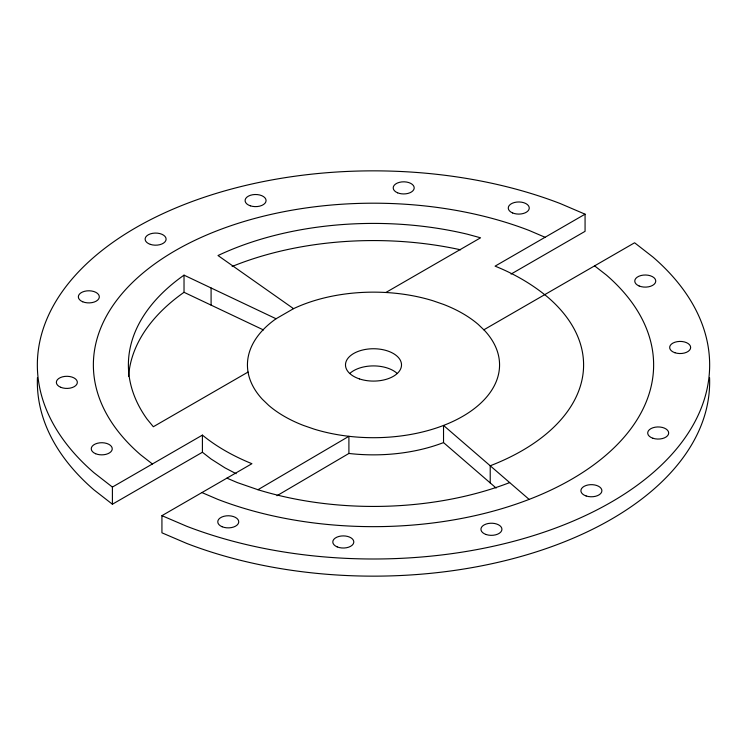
<?xml version="1.0" encoding="UTF-8"?>
<svg xmlns="http://www.w3.org/2000/svg" width="747" height="747" viewBox="0 0 747 747"><rect width="100%" height="100%" fill="white"/><g stroke="black" fill="none" stroke-linecap="round" stroke-linejoin="round"><path stroke-width="1.12" d="M276.054 318.754L293.534 308.66A126.056 72.776 0 0 1 432.924 300.742L443.531 304.412A126.056 72.776 0 0 1 478.313 324.487L484.672 330.613A126.056 72.776 0 0 1 462.636 416.387A126.056 72.776 0 0 1 314.076 429.105L303.469 425.435A126.056 72.776 0 0 1 268.687 405.36L262.328 399.234A126.056 72.776 0 0 1 276.054 318.754L184.023 275.148A245.109 141.51 0 0 0 147.047 419.076L153.331 426.742L248.051 372.053M226.929 478.136L237.322 482.59L257.958 489.724L348.905 436.304L348.905 453.457L276.95 495.728M385.854 292.497L480.573 237.807L467.295 234.185A245.109 141.51 0 0 0 218.003 255.53L293.534 308.66M202.409 435.109L202.409 452.262L112.405 504.225L112.405 487.072L202.409 435.109C217.218 447.257 234.231 456.51 251.926 463.7L161.931 515.663L161.931 532.816L186.741 543.442A336.15 194.071 0 0 0 535.375 552.164A336.15 194.071 0 0 0 709.557 377.599M511.069 274.065L585.069 231.337L585.069 214.184L495.074 266.147C514.244 273.822 532.34 284.252 548.186 297.53A210.094 121.294 0 0 1 490.219 465.773L490.219 482.936M483.832 329.81L634.595 242.775L652.999 257.099A336.15 194.071 0 0 1 611.195 502.152A336.15 194.071 0 0 1 186.741 526.29L161.931 515.663M585.069 214.184L560.259 203.558A336.15 194.071 0 0 0 135.805 227.695A336.15 194.071 0 0 0 94.001 472.748L112.405 487.072M545.067 237.275L529.128 230.45A280.125 161.725 0 0 0 175.424 250.562A280.125 161.725 0 0 0 140.585 454.774L152.407 463.98M201.933 492.572L217.872 499.398A280.125 161.725 0 0 0 571.576 479.285A280.125 161.725 0 0 0 606.415 275.073L594.593 265.867M184.023 275.148L184.023 292.301L263.486 329.95M236.145 473.71L224.94 467.846L211.093 459.022L202.409 452.262M112.405 504.225L94.001 489.901A336.15 194.071 0 0 1 37.443 377.599M529.128 499.398L443.531 425.435L443.531 442.588L496.139 488.043M211.093 287.978L211.093 305.131M350.212 373.089A28.012 16.173 0 0 1 396.788 373.089M509.678 482.59A245.109 141.51 0 0 1 257.958 489.724M128.596 376.292A245.109 141.51 0 0 1 184.023 292.301M232.112 266.483A245.109 141.51 0 0 1 460.591 249.797M443.531 442.588A126.056 72.776 0 0 1 348.905 453.457M359.494 378.925A28.012 16.173 0 0 0 401.512 364.919A28.012 16.173 0 0 0 359.494 350.913A28.012 16.173 0 0 0 359.494 378.925M82.702 301.769A10.505 6.069 0 0 0 99.276 297.437A10.505 6.069 0 0 0 84.486 291.321A10.505 6.069 0 0 0 82.702 301.769M60.731 387.291A10.505 6.069 0 0 0 77.296 382.959A10.505 6.069 0 0 0 62.515 376.833A10.505 6.069 0 0 0 60.731 387.291M95.625 453.718A10.505 6.069 0 0 0 112.199 449.377A10.505 6.069 0 0 0 97.409 443.26A10.505 6.069 0 0 0 95.625 453.718M150.362 244.381A10.505 6.069 0 0 0 166.114 239.124A10.505 6.069 0 0 0 150.362 233.876A10.505 6.069 0 0 0 150.362 244.381M250.329 205.817A10.505 6.069 0 0 0 266.081 200.56A10.505 6.069 0 0 0 250.329 195.312A10.505 6.069 0 0 0 250.329 205.817M397.581 192.81A10.505 6.069 0 0 0 414.155 188.468A10.505 6.069 0 0 0 399.365 182.352A10.505 6.069 0 0 0 397.581 192.81M512.638 212.96A10.505 6.069 0 0 0 529.212 208.618A10.505 6.069 0 0 0 514.422 202.502A10.505 6.069 0 0 0 512.638 212.96M222.13 526.747A10.505 6.069 0 0 0 238.695 522.414A10.505 6.069 0 0 0 223.913 516.298A10.505 6.069 0 0 0 222.13 526.747M337.177 546.897A10.505 6.069 0 0 0 353.751 542.565A10.505 6.069 0 0 0 338.961 536.439A10.505 6.069 0 0 0 337.177 546.897M486.166 534.535A10.505 6.069 0 0 0 501.928 529.287A10.505 6.069 0 0 0 486.166 524.03A10.505 6.069 0 0 0 486.166 534.535M586.134 495.971A10.505 6.069 0 0 0 601.895 490.723A10.505 6.069 0 0 0 586.134 485.466A10.505 6.069 0 0 0 586.134 495.971M652.934 438.256A10.505 6.069 0 0 0 668.686 432.999A10.505 6.069 0 0 0 652.934 427.751A10.505 6.069 0 0 0 652.934 438.256M674.905 352.733A10.505 6.069 0 0 0 690.658 347.486A10.505 6.069 0 0 0 674.905 342.229A10.505 6.069 0 0 0 674.905 352.733M639.133 285.989A10.505 6.069 0 0 0 655.707 281.656A10.505 6.069 0 0 0 640.917 275.54A10.505 6.069 0 0 0 639.133 285.989"/></g></svg>
